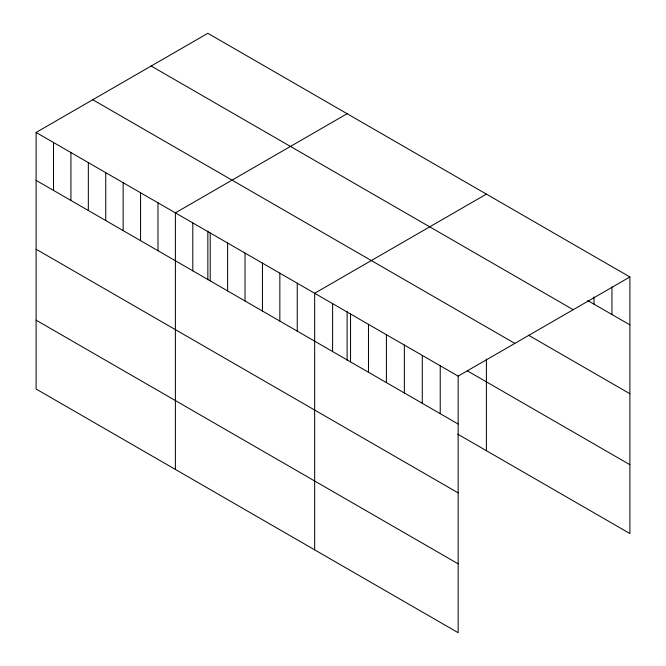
<?xml version="1.0" encoding="UTF-8"?>
<svg xmlns="http://www.w3.org/2000/svg" width="666" height="666" viewBox="0 0 666 666"><rect width="100%" height="100%" fill="white"/><g stroke="black" fill="none" stroke-linecap="round" stroke-linejoin="round"><path stroke-width="1" d="M36.106 132.451L458.158 376.124L458.158 632.7L36.106 389.027L36.106 132.451L207.842 33.3L629.894 276.973L629.894 533.549L457.667 434.115M347.119 113.711L175.383 212.862L175.383 469.438M486.396 194.122L314.66 293.273L314.66 549.85M458.158 376.124L629.894 276.973M587.737 300.541L629.894 324.875M151.165 66.017L573.218 309.69M528.546 335.223L629.894 393.739M92.782 99.734L514.835 343.398M467.241 370.787L629.894 464.685M36.106 180.353L458.158 424.026M36.106 249.217L458.158 492.89M36.106 320.163L458.158 563.836M611.954 286.996L611.954 314.519M594.022 297.028L594.022 304.162M486.396 359.174L486.396 450.707M440.226 365.767L440.226 413.669M422.286 355.411L422.286 403.313M404.354 345.055L404.354 392.957M386.413 334.698L386.413 382.6M368.473 324.342L368.473 372.244M350.541 313.986L350.541 361.888M347.119 311.555L347.119 360.164M332.6 303.629L332.6 351.531M297.252 283.216L297.252 331.127M279.845 273.168L279.845 321.07M262.437 263.12L262.437 311.022M245.021 253.063L245.021 300.965M227.614 243.015L227.614 290.917M210.206 232.967L210.206 280.869M207.842 231.144L207.842 279.753M192.799 222.91L192.799 270.812M157.975 202.805L157.975 250.707M140.568 192.757L140.568 240.659M123.152 182.709L123.152 230.611M105.744 172.652L105.744 220.554M88.337 162.604L88.337 210.506M70.929 152.547L70.929 200.458M53.513 142.499L53.513 190.401"/></g></svg>
